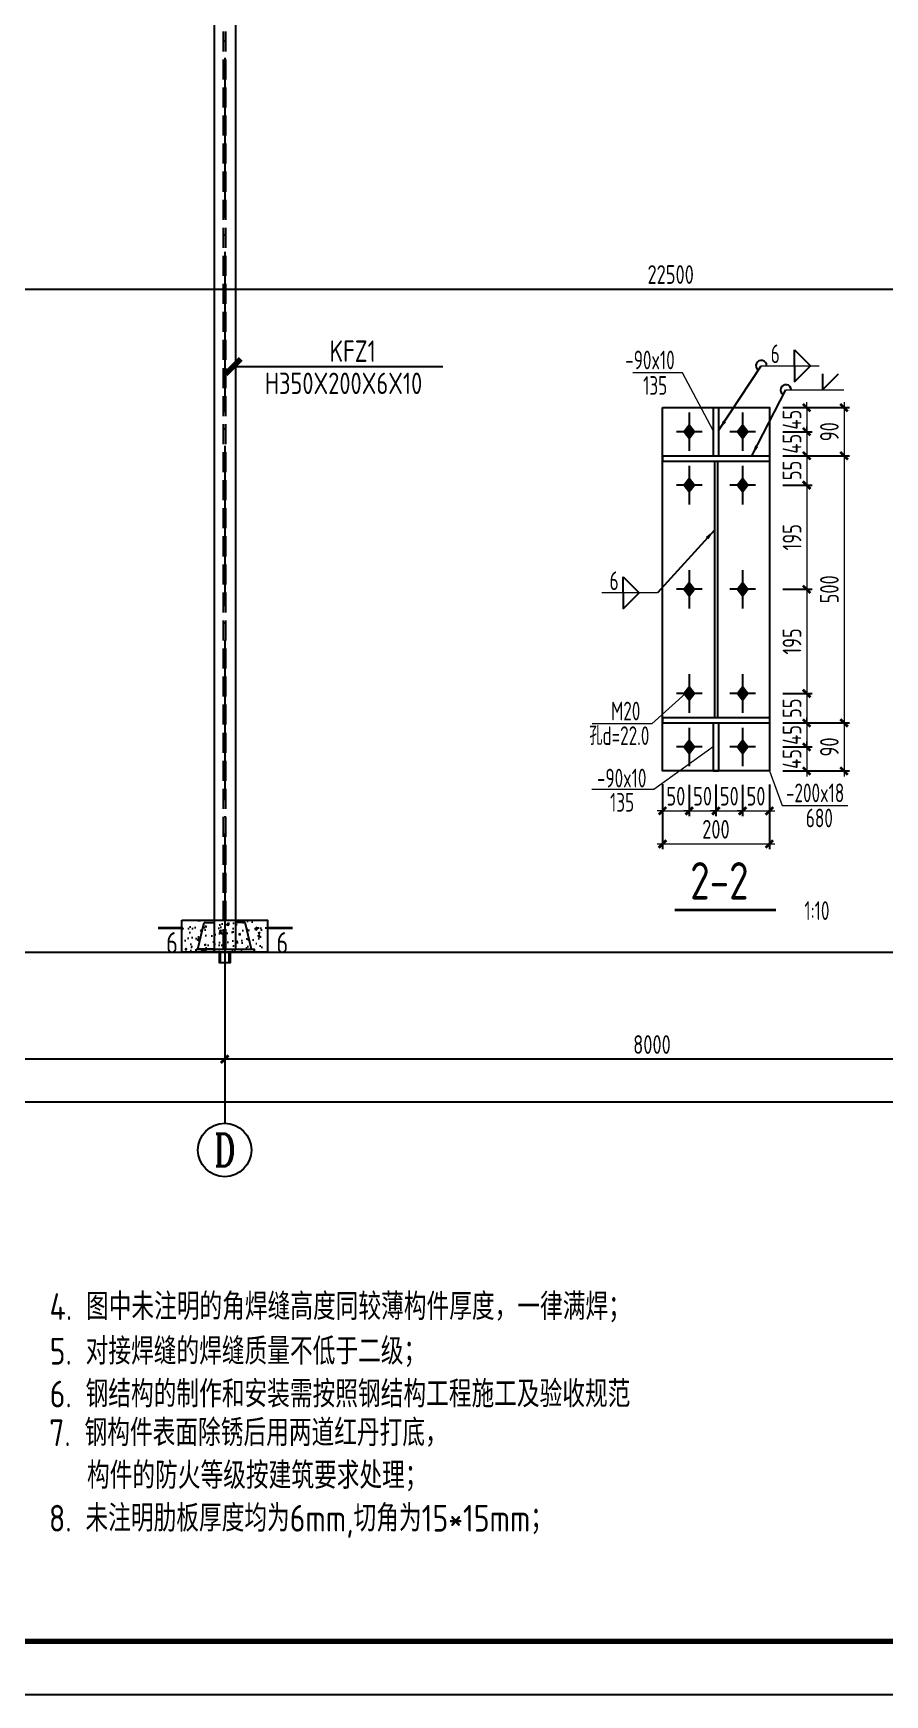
# Model space of a CAD drawing. Extents: x -2746917 to -971774, y -3334247 to -3250358.
# Drawn here: x -1194338 to -1178396, y -3316173 to -3285076 of the extents above; entities that cross this region are included whole.
import ezdxf
from ezdxf.enums import TextEntityAlignment as Align

# ---------------------------------------------------------------- set-up
doc = ezdxf.new("R2010")
doc.units = 0
doc.header["$LTSCALE"] = 1000
doc.header["$MEASUREMENT"] = 0
doc.header["$PDMODE"] = 35
doc.linetypes.add('DASH', pattern=[0.35, 0.25, -0.1])
doc.linetypes.add('DOTE', pattern=[2.42, 2, -0.2, 0.02, -0.2])
doc.layers.get('0').update_dxf_attribs({"linetype": 'CONTINUOUS'})
doc.layers.get('Defpoints').update_dxf_attribs({"linetype": 'CONTINUOUS'})
for name, color, linetype in [('10', 7, 'CONTINUOUS'), ('AXIS', 253, 'DOTE'), ('BEAM_CON', 4, 'CONTINUOUS'), ('COLU', 7, 'CONTINUOUS'), ('DIM', 3, 'CONTINUOUS'), ('HATCH', 254, 'CONTINUOUS'), ('NUM', 7, 'CONTINUOUS'), ('PUB_TITLE', 4, 'CONTINUOUS'), ('TEXT', 7, 'CONTINUOUS'), ('THIN', 7, 'CONTINUOUS'), ('WALL', 5, 'CONTINUOUS'), ('WELD', 7, 'CONTINUOUS')]:
    doc.layers.add(name, color=color, linetype=linetype)
doc.layers.add('yichutu', color=7, linetype='CONTINUOUS', true_color=0xffffff, plot=False)
doc.styles.add('SJQYTEXTSTYLE', font='GBXWXT.shx', dxfattribs={"bigfont": 'GBHZFS.shx'})
doc.styles.add('TSSD_Axis', font='Complex.shx', dxfattribs={"width": 0.7, "bigfont": 'hztxt.shx'})
doc.styles.add('TSSD_Dimension', font='tssdeng.shx', dxfattribs={"width": 0.75, "bigfont": 'Hztxt.shx'})
doc.styles.add('TSSD_Label', font='tssdeng.shx', dxfattribs={"width": 0.75, "bigfont": 'hztxt.shx'})
doc.styles.add('TSSD_Norm', font='tssdeng.shx', dxfattribs={"width": 0.75, "bigfont": 'hztxt.shx'})
doc.styles.add('TSSD_Rein', font='Tssdeng.shx', dxfattribs={"width": 0.75, "bigfont": 'hztxt.shx'})
doc.dimstyles.new('SJQY_30_100', dxfattribs={"dimtxt": 350, "dimasz": 100, "dimexe": 250, "dimexo": 250, "dimgap": 100, "dimtad": 1, "dimdec": 0, "dimlfac": 0.3, "dimzin": 0, "dimdsep": 46, "dimtxsty": 'SJQYTEXTSTYLE', "dimblk": 'ARCHTICK', "dimcen": 0, "dimclrd": 256, "dimclre": 256, "dimclrt": 256, "dimadec": 0, "dimazin": 0, "dimtfac": 1, "dimtdec": 0, "dimtix": 1, "dimtmove": 2, "dimatfit": 1, "dimldrblk": 'ARCHTICK', "dimfxl": 1, "dimtvp": 1, "dimtolj": 1, "dimtzin": 0, "dimlwd": -1, "dimlwe": -1, "dimarcsym": 0})
doc.dimstyles.new('TSSD_10_100', dxfattribs={"dimtxt": 350, "dimasz": 100, "dimexe": 100, "dimexo": 250, "dimgap": 100, "dimtad": 1, "dimdec": 0, "dimlfac": 0.1, "dimzin": 0, "dimdsep": 46, "dimtxsty": 'TSSD_Dimension', "dimblk": 'ARCHTICK', "dimcen": 0, "dimdle": 100, "dimclrt": 7, "dimadec": 0, "dimazin": 0, "dimtfac": 1, "dimtdec": 0, "dimtix": 1, "dimtmove": 2, "dimatfit": 3, "dimldrblk": 'ARCHTICK', "dimfxl": 1, "dimtolj": 1, "dimtzin": 0, "dimlwd": 5, "dimarcsym": 0})
doc.dimstyles.new('TSSD_50_100', dxfattribs={"dimtxt": 350, "dimasz": 100, "dimexe": 100, "dimexo": 250, "dimgap": 100, "dimtad": 1, "dimdec": 0, "dimlfac": 0.5, "dimzin": 0, "dimdsep": 46, "dimtxsty": 'TSSD_Dimension', "dimblk": 'ARCHTICK', "dimcen": 0, "dimdle": 100, "dimclrt": 7, "dimadec": 0, "dimazin": 0, "dimtfac": 1, "dimtdec": 0, "dimtix": 1, "dimtmove": 2, "dimatfit": 3, "dimfxl": 1, "dimtolj": 1, "dimtzin": 0, "dimarcsym": 0})
doc.dimstyles.new('TSSD_LEADER_STYLE_200.0', dxfattribs={"dimtxt": 700, "dimasz": 200, "dimexe": 200, "dimexo": 500, "dimgap": 0.09, "dimtad": 0, "dimtih": 1, "dimtoh": 1, "dimdec": 4, "dimzin": 0, "dimdsep": 46, "dimtxsty": 'Standard', "dimcen": 0.09, "dimdle": 200, "dimclrt": 7, "dimadec": 0, "dimazin": 0, "dimtfac": 1, "dimtdec": 4, "dimtofl": 0, "dimtmove": 0, "dimatfit": 3, "dimfxl": 1, "dimtolj": 1, "dimtzin": 0, "dimarcsym": 0})

# ---------------------------------------------------------------- blocks, each defined once
blk = doc.blocks.new('ts_axno')
at = {"color": 0, "linetype": 'ByBlock', "lineweight": -2}
blk.add_circle((0, 0), 0.5, dxfattribs=at)
at = {"color": 0, "linetype": 'ByBlock', "lineweight": -2, "style": 'TSSD_Axis', "width": 0.7}
blk.add_attdef('A', text='', height=0.6, dxfattribs=at).set_placement((0, 0), align=Align.MIDDLE_CENTER)
blk = doc.blocks.new('_ArchTick')
at = {"color": 0, "const_width": 0.5}
blk.add_lwpolyline([(-0.71, -0.71), (0.71, 0.71)], dxfattribs=at)
blk = doc.blocks.new('*D983')
at = {"layer": 'Defpoints', "color": 0, "ltscale": 1.5}
for p in [(-1190754, -3303040), (-1174754, -3303040), (-1190754, -3304278)]:
    blk.add_point(p, dxfattribs=at)
at = {"layer": 'DIM', "color": 0, "lineweight": -2, "ltscale": 1.5}
for p, q in [((-1190754, -3303290), (-1190754, -3304378)), ((-1174754, -3303290), (-1174754, -3304378)), ((-1174654, -3304278), (-1190854, -3304278))]:
    blk.add_line(p, q, dxfattribs=at)
at = {"layer": 'DIM', "color": 0, "lineweight": -2, "ltscale": 1.5, "xscale": 100, "yscale": 100, "zscale": 100, "rotation": 180}
blk.add_blockref('_ArchTick', (-1190754, -3304278), dxfattribs=at)
at = {"layer": 'DIM', "color": 0, "lineweight": -2, "ltscale": 1.5, "xscale": 100, "yscale": 100, "zscale": 100}
blk.add_blockref('_ArchTick', (-1174754, -3304278), dxfattribs=at)
at = {"layer": 'DIM', "color": 7, "ltscale": 1.5, "insert": (-1182754, -3304003), "char_height": 350, "attachment_point": 5, "style": 'TSSD_Dimension'}
blk.add_mtext('\\A1;8000', dxfattribs=at)
blk = doc.blocks.new('*D984')
at = {"layer": 'Defpoints', "color": 0, "ltscale": 1.5}
for p in [(-1206754, -3303040), (-1190754, -3303040), (-1206754, -3304278)]:
    blk.add_point(p, dxfattribs=at)
at = {"layer": 'DIM', "color": 0, "lineweight": -2, "ltscale": 1.5}
for p, q in [((-1206754, -3303290), (-1206754, -3304378)), ((-1190754, -3303290), (-1190754, -3304378)), ((-1190654, -3304278), (-1206854, -3304278))]:
    blk.add_line(p, q, dxfattribs=at)
at = {"layer": 'DIM', "color": 0, "lineweight": -2, "ltscale": 1.5, "xscale": 100, "yscale": 100, "zscale": 100, "rotation": 180}
blk.add_blockref('_ArchTick', (-1206754, -3304278), dxfattribs=at)
at = {"layer": 'DIM', "color": 0, "lineweight": -2, "ltscale": 1.5, "xscale": 100, "yscale": 100, "zscale": 100}
blk.add_blockref('_ArchTick', (-1190754, -3304278), dxfattribs=at)
at = {"layer": 'DIM', "color": 7, "ltscale": 1.5, "insert": (-1198754, -3304003), "char_height": 350, "attachment_point": 5, "style": 'TSSD_Dimension'}
blk.add_mtext('\\A1;8000', dxfattribs=at)
blk = doc.blocks.new('*D985')
at = {"layer": 'Defpoints', "color": 0, "ltscale": 1.5}
for p in [(-1206754, -3303040), (-1110754, -3303040), (-1110754, -3305078)]:
    blk.add_point(p, dxfattribs=at)
at = {"layer": 'DIM', "color": 0, "lineweight": -2, "ltscale": 1.5}
for p, q in [((-1206754, -3303290), (-1206754, -3305178)), ((-1110754, -3303290), (-1110754, -3305178)), ((-1206854, -3305078), (-1110654, -3305078))]:
    blk.add_line(p, q, dxfattribs=at)
at = {"layer": 'DIM', "color": 0, "lineweight": -2, "ltscale": 1.5, "xscale": 100, "yscale": 100, "zscale": 100, "rotation": 180}
blk.add_blockref('_ArchTick', (-1206754, -3305078), dxfattribs=at)
at = {"layer": 'DIM', "color": 0, "lineweight": -2, "ltscale": 1.5, "xscale": 100, "yscale": 100, "zscale": 100}
blk.add_blockref('_ArchTick', (-1110754, -3305078), dxfattribs=at)
at = {"layer": 'DIM', "color": 7, "ltscale": 1.5, "insert": (-1158754, -3304803), "char_height": 350, "attachment_point": 5, "style": 'TSSD_Dimension'}
blk.add_mtext('\\A1;48000', dxfattribs=at)
blk = doc.blocks.new('*D987')
at = {"layer": 'Defpoints', "color": 0, "ltscale": 1.5}
for p in [(-1204904, -3289093), (-1159904, -3289193), (-1159904, -3289867)]:
    blk.add_point(p, dxfattribs=at)
at = {"layer": 'DIM', "color": 0, "lineweight": -2, "ltscale": 1.5}
for p, q in [((-1204904, -3289343), (-1204904, -3289967)), ((-1159904, -3289443), (-1159904, -3289967)), ((-1205004, -3289867), (-1159804, -3289867))]:
    blk.add_line(p, q, dxfattribs=at)
at = {"layer": 'DIM', "color": 0, "lineweight": -2, "ltscale": 1.5, "xscale": 100, "yscale": 100, "zscale": 100, "rotation": 180}
blk.add_blockref('_ArchTick', (-1204904, -3289867), dxfattribs=at)
at = {"layer": 'DIM', "color": 0, "lineweight": -2, "ltscale": 1.5, "xscale": 100, "yscale": 100, "zscale": 100}
blk.add_blockref('_ArchTick', (-1159904, -3289867), dxfattribs=at)
at = {"layer": 'DIM', "color": 7, "ltscale": 1.5, "insert": (-1182404, -3289592), "char_height": 350, "attachment_point": 5, "style": 'TSSD_Dimension'}
blk.add_mtext('\\A1;22500', dxfattribs=at)
blk = doc.blocks.new('A$C5C7C78FF')
at = {"layer": '10', "color": 0}
blk.add_solid([(27, -141, -192), (-73, -11, -192), (127, -11, -192), (27, 119, -192)], dxfattribs=at)
at = {"layer": 'AXIS', "color": 0, "linetype": 'ByBlock'}
for p, q in [((27, -311, -192), (27, 289, -192)), ((227, -11, -192), (-173, -11, -192))]:
    blk.add_line(p, q, dxfattribs=at)
blk = doc.blocks.new('*D943')
at = {"layer": 'Defpoints', "color": 0}
for p in [(-1180557, -3292084), (-1180557, -3292534), (-1179858, -3292534)]:
    blk.add_point(p, dxfattribs=at)
at = {"layer": 'DIM', "color": 0, "lineweight": -2}
for p, q in [((-1180307, -3292084), (-1179758, -3292084)), ((-1180307, -3292534), (-1179758, -3292534))]:
    blk.add_line(p, q, dxfattribs=at)
at = {"layer": 'DIM', "color": 0, "lineweight": 5}
for p, q in [((-1179858, -3292084), (-1179858, -3291984)), ((-1179858, -3292084), (-1179858, -3292534)), ((-1179858, -3292534), (-1179858, -3292634))]:
    blk.add_line(p, q, dxfattribs=at)
at = {"layer": 'DIM', "color": 0, "lineweight": 5, "xscale": 100, "yscale": 100, "zscale": 100}
for p, rotation in [((-1179858, -3292084), 270), ((-1179858, -3292534), 90)]:
    blk.add_blockref('_ArchTick', p, dxfattribs=dict(at, rotation=rotation))
at = {"layer": 'DIM', "color": 7, "insert": (-1180133, -3292309), "char_height": 350, "attachment_point": 5, "rotation": 90, "style": 'TSSD_Dimension'}
blk.add_mtext('\\A1;45', dxfattribs=at)
blk = doc.blocks.new('*D944')
at = {"layer": 'Defpoints', "color": 0}
for p in [(-1180557, -3292534), (-1180557, -3292984), (-1179858, -3292984)]:
    blk.add_point(p, dxfattribs=at)
at = {"layer": 'DIM', "color": 0, "lineweight": -2}
for p, q in [((-1180307, -3292534), (-1179758, -3292534)), ((-1180307, -3292984), (-1179758, -3292984))]:
    blk.add_line(p, q, dxfattribs=at)
at = {"layer": 'DIM', "color": 0, "lineweight": 5}
for p, q in [((-1179858, -3292534), (-1179858, -3292434)), ((-1179858, -3292534), (-1179858, -3292984)), ((-1179858, -3292984), (-1179858, -3293084))]:
    blk.add_line(p, q, dxfattribs=at)
at = {"layer": 'DIM', "color": 0, "lineweight": 5, "xscale": 100, "yscale": 100, "zscale": 100}
for p, rotation in [((-1179858, -3292534), 270), ((-1179858, -3292984), 90)]:
    blk.add_blockref('_ArchTick', p, dxfattribs=dict(at, rotation=rotation))
at = {"layer": 'DIM', "color": 7, "insert": (-1180133, -3292759), "char_height": 350, "attachment_point": 5, "rotation": 90, "style": 'TSSD_Dimension'}
blk.add_mtext('\\A1;45', dxfattribs=at)
blk = doc.blocks.new('*D945')
at = {"layer": 'Defpoints', "color": 0}
for p in [(-1180557, -3292984), (-1180557, -3293534), (-1179858, -3293534)]:
    blk.add_point(p, dxfattribs=at)
at = {"layer": 'DIM', "color": 0, "lineweight": -2}
for p, q in [((-1180307, -3292984), (-1179758, -3292984)), ((-1180307, -3293534), (-1179758, -3293534))]:
    blk.add_line(p, q, dxfattribs=at)
at = {"layer": 'DIM', "color": 0, "lineweight": 5}
blk.add_line((-1179858, -3292884), (-1179858, -3293634), dxfattribs=at)
at = {"layer": 'DIM', "color": 0, "lineweight": 5, "xscale": 100, "yscale": 100, "zscale": 100}
for p, rotation in [((-1179858, -3292984), 90), ((-1179858, -3293534), 270)]:
    blk.add_blockref('_ArchTick', p, dxfattribs=dict(at, rotation=rotation))
at = {"layer": 'DIM', "color": 7, "insert": (-1180133, -3293259), "char_height": 350, "attachment_point": 5, "rotation": 90, "style": 'TSSD_Dimension'}
blk.add_mtext('\\A1;55', dxfattribs=at)
blk = doc.blocks.new('*D946')
at = {"layer": 'Defpoints', "color": 0}
for p in [(-1180557, -3297434), (-1180557, -3297984), (-1179858, -3297984)]:
    blk.add_point(p, dxfattribs=at)
at = {"layer": 'DIM', "color": 0, "lineweight": -2}
for p, q in [((-1180307, -3297434), (-1179758, -3297434)), ((-1180307, -3297984), (-1179758, -3297984))]:
    blk.add_line(p, q, dxfattribs=at)
at = {"layer": 'DIM', "color": 0, "lineweight": 5}
blk.add_line((-1179858, -3297334), (-1179858, -3298084), dxfattribs=at)
at = {"layer": 'DIM', "color": 0, "lineweight": 5, "xscale": 100, "yscale": 100, "zscale": 100}
for p, rotation in [((-1179858, -3297434), 90), ((-1179858, -3297984), 270)]:
    blk.add_blockref('_ArchTick', p, dxfattribs=dict(at, rotation=rotation))
at = {"layer": 'DIM', "color": 7, "insert": (-1180133, -3297709), "char_height": 350, "attachment_point": 5, "rotation": 90, "style": 'TSSD_Dimension'}
blk.add_mtext('\\A1;55', dxfattribs=at)
blk = doc.blocks.new('*D947')
at = {"layer": 'Defpoints', "color": 0}
for p in [(-1180557, -3297984), (-1180557, -3298434), (-1179858, -3298434)]:
    blk.add_point(p, dxfattribs=at)
at = {"layer": 'DIM', "color": 0, "lineweight": -2}
for p, q in [((-1180307, -3297984), (-1179758, -3297984)), ((-1180307, -3298434), (-1179758, -3298434))]:
    blk.add_line(p, q, dxfattribs=at)
at = {"layer": 'DIM', "color": 0, "lineweight": 5}
for p, q in [((-1179858, -3297984), (-1179858, -3297884)), ((-1179858, -3297984), (-1179858, -3298434)), ((-1179858, -3298434), (-1179858, -3298534))]:
    blk.add_line(p, q, dxfattribs=at)
at = {"layer": 'DIM', "color": 0, "lineweight": 5, "xscale": 100, "yscale": 100, "zscale": 100}
for p, rotation in [((-1179858, -3297984), 270), ((-1179858, -3298434), 90)]:
    blk.add_blockref('_ArchTick', p, dxfattribs=dict(at, rotation=rotation))
at = {"layer": 'DIM', "color": 7, "insert": (-1180133, -3298209), "char_height": 350, "attachment_point": 5, "rotation": 90, "style": 'TSSD_Dimension'}
blk.add_mtext('\\A1;45', dxfattribs=at)
blk = doc.blocks.new('*D948')
at = {"layer": 'Defpoints', "color": 0}
for p in [(-1180557, -3298434), (-1180557, -3298884), (-1179858, -3298884)]:
    blk.add_point(p, dxfattribs=at)
at = {"layer": 'DIM', "color": 0, "lineweight": -2}
for p, q in [((-1180307, -3298434), (-1179758, -3298434)), ((-1180307, -3298884), (-1179758, -3298884))]:
    blk.add_line(p, q, dxfattribs=at)
at = {"layer": 'DIM', "color": 0, "lineweight": 5}
for p, q in [((-1179858, -3298434), (-1179858, -3298334)), ((-1179858, -3298434), (-1179858, -3298884)), ((-1179858, -3298884), (-1179858, -3298984))]:
    blk.add_line(p, q, dxfattribs=at)
at = {"layer": 'DIM', "color": 0, "lineweight": 5, "xscale": 100, "yscale": 100, "zscale": 100}
for p, rotation in [((-1179858, -3298434), 270), ((-1179858, -3298884), 90)]:
    blk.add_blockref('_ArchTick', p, dxfattribs=dict(at, rotation=rotation))
at = {"layer": 'DIM', "color": 7, "insert": (-1180133, -3298659), "char_height": 350, "attachment_point": 5, "rotation": 90, "style": 'TSSD_Dimension'}
blk.add_mtext('\\A1;45', dxfattribs=at)
blk = doc.blocks.new('*D949')
at = {"layer": 'Defpoints', "color": 0}
for p in [(-1182557, -3298882), (-1182057, -3298894), (-1182057, -3299631)]:
    blk.add_point(p, dxfattribs=at)
at = {"layer": 'DIM', "color": 0, "lineweight": -2}
for p, q in [((-1182557, -3299132), (-1182557, -3299731)), ((-1182057, -3299144), (-1182057, -3299731))]:
    blk.add_line(p, q, dxfattribs=at)
at = {"layer": 'DIM', "color": 0, "lineweight": 5}
for p, q in [((-1182557, -3299631), (-1182657, -3299631)), ((-1182557, -3299631), (-1182057, -3299631)), ((-1182057, -3299631), (-1181957, -3299631))]:
    blk.add_line(p, q, dxfattribs=at)
at = {"layer": 'DIM', "color": 0, "lineweight": 5, "xscale": 100, "yscale": 100, "zscale": 100}
blk.add_blockref('_ArchTick', (-1182557, -3299631), dxfattribs=at)
at = {"layer": 'DIM', "color": 0, "lineweight": 5, "xscale": 100, "yscale": 100, "zscale": 100, "rotation": 180}
blk.add_blockref('_ArchTick', (-1182057, -3299631), dxfattribs=at)
at = {"layer": 'DIM', "color": 7, "insert": (-1182307, -3299356), "char_height": 350, "attachment_point": 5, "style": 'TSSD_Dimension'}
blk.add_mtext('\\A1;50', dxfattribs=at)
blk = doc.blocks.new('*D950')
at = {"layer": 'Defpoints', "color": 0}
for p in [(-1182057, -3298894), (-1181557, -3298884), (-1181557, -3299631)]:
    blk.add_point(p, dxfattribs=at)
at = {"layer": 'DIM', "color": 0, "lineweight": -2}
for p, q in [((-1182057, -3299144), (-1182057, -3299731)), ((-1181557, -3299134), (-1181557, -3299731))]:
    blk.add_line(p, q, dxfattribs=at)
at = {"layer": 'DIM', "color": 0, "lineweight": 5}
for p, q in [((-1182057, -3299631), (-1182157, -3299631)), ((-1182057, -3299631), (-1181557, -3299631)), ((-1181557, -3299631), (-1181457, -3299631))]:
    blk.add_line(p, q, dxfattribs=at)
at = {"layer": 'DIM', "color": 0, "lineweight": 5, "xscale": 100, "yscale": 100, "zscale": 100}
blk.add_blockref('_ArchTick', (-1182057, -3299631), dxfattribs=at)
at = {"layer": 'DIM', "color": 0, "lineweight": 5, "xscale": 100, "yscale": 100, "zscale": 100, "rotation": 180}
blk.add_blockref('_ArchTick', (-1181557, -3299631), dxfattribs=at)
at = {"layer": 'DIM', "color": 7, "insert": (-1181807, -3299356), "char_height": 350, "attachment_point": 5, "style": 'TSSD_Dimension'}
blk.add_mtext('\\A1;50', dxfattribs=at)
blk = doc.blocks.new('*D951')
at = {"layer": 'Defpoints', "color": 0}
for p in [(-1181557, -3298884), (-1181057, -3298894), (-1181057, -3299631)]:
    blk.add_point(p, dxfattribs=at)
at = {"layer": 'DIM', "color": 0, "lineweight": -2}
for p, q in [((-1181557, -3299134), (-1181557, -3299731)), ((-1181057, -3299144), (-1181057, -3299731))]:
    blk.add_line(p, q, dxfattribs=at)
at = {"layer": 'DIM', "color": 0, "lineweight": 5}
for p, q in [((-1181557, -3299631), (-1181657, -3299631)), ((-1181557, -3299631), (-1181057, -3299631)), ((-1181057, -3299631), (-1180957, -3299631))]:
    blk.add_line(p, q, dxfattribs=at)
at = {"layer": 'DIM', "color": 0, "lineweight": 5, "xscale": 100, "yscale": 100, "zscale": 100}
blk.add_blockref('_ArchTick', (-1181557, -3299631), dxfattribs=at)
at = {"layer": 'DIM', "color": 0, "lineweight": 5, "xscale": 100, "yscale": 100, "zscale": 100, "rotation": 180}
blk.add_blockref('_ArchTick', (-1181057, -3299631), dxfattribs=at)
at = {"layer": 'DIM', "color": 7, "insert": (-1181307, -3299356), "char_height": 350, "attachment_point": 5, "style": 'TSSD_Dimension'}
blk.add_mtext('\\A1;50', dxfattribs=at)
blk = doc.blocks.new('*D952')
at = {"layer": 'Defpoints', "color": 0}
for p in [(-1181057, -3298894), (-1180557, -3298884), (-1180557, -3299631)]:
    blk.add_point(p, dxfattribs=at)
at = {"layer": 'DIM', "color": 0, "lineweight": -2}
for p, q in [((-1181057, -3299144), (-1181057, -3299731)), ((-1180557, -3299134), (-1180557, -3299731))]:
    blk.add_line(p, q, dxfattribs=at)
at = {"layer": 'DIM', "color": 0, "lineweight": 5}
for p, q in [((-1181057, -3299631), (-1181157, -3299631)), ((-1181057, -3299631), (-1180557, -3299631)), ((-1180557, -3299631), (-1180457, -3299631))]:
    blk.add_line(p, q, dxfattribs=at)
at = {"layer": 'DIM', "color": 0, "lineweight": 5, "xscale": 100, "yscale": 100, "zscale": 100}
blk.add_blockref('_ArchTick', (-1181057, -3299631), dxfattribs=at)
at = {"layer": 'DIM', "color": 0, "lineweight": 5, "xscale": 100, "yscale": 100, "zscale": 100, "rotation": 180}
blk.add_blockref('_ArchTick', (-1180557, -3299631), dxfattribs=at)
at = {"layer": 'DIM', "color": 7, "insert": (-1180807, -3299356), "char_height": 350, "attachment_point": 5, "style": 'TSSD_Dimension'}
blk.add_mtext('\\A1;50', dxfattribs=at)
blk = doc.blocks.new('*D953')
at = {"layer": 'Defpoints', "color": 0}
for p in [(-1182557, -3298882), (-1180557, -3298884), (-1180557, -3300250)]:
    blk.add_point(p, dxfattribs=at)
at = {"layer": 'DIM', "color": 0, "lineweight": -2}
for p, q in [((-1182557, -3299132), (-1182557, -3300350)), ((-1180557, -3299134), (-1180557, -3300350))]:
    blk.add_line(p, q, dxfattribs=at)
at = {"layer": 'DIM', "color": 0, "lineweight": 5}
blk.add_line((-1182657, -3300250), (-1180457, -3300250), dxfattribs=at)
at = {"layer": 'DIM', "color": 0, "lineweight": 5, "xscale": 100, "yscale": 100, "zscale": 100, "rotation": 180}
blk.add_blockref('_ArchTick', (-1182557, -3300250), dxfattribs=at)
at = {"layer": 'DIM', "color": 0, "lineweight": 5, "xscale": 100, "yscale": 100, "zscale": 100}
blk.add_blockref('_ArchTick', (-1180557, -3300250), dxfattribs=at)
at = {"layer": 'DIM', "color": 7, "insert": (-1181557, -3299975), "char_height": 350, "attachment_point": 5, "style": 'TSSD_Dimension'}
blk.add_mtext('\\A1;200', dxfattribs=at)
blk = doc.blocks.new('_WELD004')
at = {"color": 0, "linetype": 'ByBlock'}
for p, q in [((0, 1), (1, 0)), ((0, 0), (0, 1))]:
    blk.add_line(p, q, dxfattribs=at)
blk = doc.blocks.new('*D954')
at = {"layer": 'Defpoints', "color": 0}
for p in [(-1180557, -3292084), (-1180557, -3292984), (-1179158, -3292984)]:
    blk.add_point(p, dxfattribs=at)
at = {"layer": 'DIM', "color": 0, "lineweight": -2}
for p, q in [((-1180307, -3292084), (-1179058, -3292084)), ((-1180307, -3292984), (-1179058, -3292984))]:
    blk.add_line(p, q, dxfattribs=at)
at = {"layer": 'DIM', "color": 0, "lineweight": 5}
blk.add_line((-1179158, -3291984), (-1179158, -3293084), dxfattribs=at)
at = {"layer": 'DIM', "color": 0, "lineweight": 5, "xscale": 100, "yscale": 100, "zscale": 100}
for p, rotation in [((-1179158, -3292084), 90), ((-1179158, -3292984), 270)]:
    blk.add_blockref('_ArchTick', p, dxfattribs=dict(at, rotation=rotation))
at = {"layer": 'DIM', "color": 7, "insert": (-1179433, -3292534), "char_height": 350, "attachment_point": 5, "rotation": 90, "style": 'TSSD_Dimension'}
blk.add_mtext('\\A1;90', dxfattribs=at)
blk = doc.blocks.new('*D955')
at = {"layer": 'Defpoints', "color": 0}
for p in [(-1180557, -3297984), (-1180557, -3298884), (-1179158, -3298884)]:
    blk.add_point(p, dxfattribs=at)
at = {"layer": 'DIM', "color": 0, "lineweight": -2}
for p, q in [((-1180307, -3297984), (-1179058, -3297984)), ((-1180307, -3298884), (-1179058, -3298884))]:
    blk.add_line(p, q, dxfattribs=at)
at = {"layer": 'DIM', "color": 0, "lineweight": 5}
blk.add_line((-1179158, -3297884), (-1179158, -3298984), dxfattribs=at)
at = {"layer": 'DIM', "color": 0, "lineweight": 5, "xscale": 100, "yscale": 100, "zscale": 100}
for p, rotation in [((-1179158, -3297984), 90), ((-1179158, -3298884), 270)]:
    blk.add_blockref('_ArchTick', p, dxfattribs=dict(at, rotation=rotation))
at = {"layer": 'DIM', "color": 7, "insert": (-1179433, -3298434), "char_height": 350, "attachment_point": 5, "rotation": 90, "style": 'TSSD_Dimension'}
blk.add_mtext('\\A1;90', dxfattribs=at)
blk = doc.blocks.new('*D956')
at = {"layer": 'Defpoints', "color": 0}
for p in [(-1180557, -3292984), (-1180557, -3297984), (-1179158, -3297984)]:
    blk.add_point(p, dxfattribs=at)
at = {"layer": 'DIM', "color": 0, "lineweight": -2}
for p, q in [((-1180307, -3292984), (-1179058, -3292984)), ((-1180307, -3297984), (-1179058, -3297984))]:
    blk.add_line(p, q, dxfattribs=at)
at = {"layer": 'DIM', "color": 0, "lineweight": 5}
blk.add_line((-1179158, -3292884), (-1179158, -3298084), dxfattribs=at)
at = {"layer": 'DIM', "color": 0, "lineweight": 5, "xscale": 100, "yscale": 100, "zscale": 100}
for p, rotation in [((-1179158, -3292984), 90), ((-1179158, -3297984), 270)]:
    blk.add_blockref('_ArchTick', p, dxfattribs=dict(at, rotation=rotation))
at = {"layer": 'DIM', "color": 7, "insert": (-1179433, -3295484), "char_height": 350, "attachment_point": 5, "rotation": 90, "style": 'TSSD_Dimension'}
blk.add_mtext('\\A1;500', dxfattribs=at)
blk = doc.blocks.new('*D957')
at = {"layer": 'Defpoints', "color": 0, "ltscale": 1.5}
for p in [(-1180556, -3293534), (-1180557, -3295484, -288), (-1179858, -3295484)]:
    blk.add_point(p, dxfattribs=at)
at = {"layer": 'DIM', "color": 0, "lineweight": 5, "ltscale": 1.5}
blk.add_line((-1179858, -3293434), (-1179858, -3295584), dxfattribs=at)
at = {"layer": 'DIM', "color": 0, "lineweight": -2, "ltscale": 1.5}
for p, q in [((-1180306, -3293534), (-1179758, -3293534)), ((-1180307, -3295484), (-1179758, -3295484))]:
    blk.add_line(p, q, dxfattribs=at)
at = {"layer": 'DIM', "color": 0, "lineweight": 5, "ltscale": 1.5, "xscale": 100, "yscale": 100, "zscale": 100}
for p, rotation in [((-1179858, -3293534), 90), ((-1179858, -3295484), 270)]:
    blk.add_blockref('_ArchTick', p, dxfattribs=dict(at, rotation=rotation))
at = {"layer": 'DIM', "color": 7, "lineweight": 5, "ltscale": 1.5, "insert": (-1180133, -3294509), "char_height": 350, "attachment_point": 5, "rotation": 90, "style": 'TSSD_Dimension'}
blk.add_mtext('\\A1;195', dxfattribs=at)
blk = doc.blocks.new('*D958')
at = {"layer": 'Defpoints', "color": 0, "ltscale": 1.5}
for p in [(-1180557, -3295484, -288), (-1180557, -3297434, -288), (-1179858, -3297434)]:
    blk.add_point(p, dxfattribs=at)
at = {"layer": 'DIM', "color": 0, "lineweight": -2, "ltscale": 1.5}
for p, q in [((-1180307, -3295484), (-1179758, -3295484)), ((-1180307, -3297434), (-1179758, -3297434))]:
    blk.add_line(p, q, dxfattribs=at)
at = {"layer": 'DIM', "color": 0, "lineweight": 5, "ltscale": 1.5}
blk.add_line((-1179858, -3295384), (-1179858, -3297534), dxfattribs=at)
at = {"layer": 'DIM', "color": 0, "lineweight": 5, "ltscale": 1.5, "xscale": 100, "yscale": 100, "zscale": 100}
for p, rotation in [((-1179858, -3295484), 90), ((-1179858, -3297434), 270)]:
    blk.add_blockref('_ArchTick', p, dxfattribs=dict(at, rotation=rotation))
at = {"layer": 'DIM', "color": 7, "lineweight": 5, "ltscale": 1.5, "insert": (-1180133, -3296459), "char_height": 350, "attachment_point": 5, "rotation": 90, "style": 'TSSD_Dimension'}
blk.add_mtext('\\A1;195', dxfattribs=at)
blk = doc.blocks.new('yct-1189-420-118900-42000-100-2008.0')
at = {"layer": 'yichutu', "color": 7, "true_color": 0xffffff}
blk.add_lwpolyline([(0, 0), (0, 42000), (118900, 42000), (118900, 0)], close=True, dxfattribs=at)
blk = doc.blocks.new('A$C3E121A49')
at = {"layer": 'PUB_TITLE'}
blk.add_lwpolyline([(-114817, -12301), (-114817, 29699), (4083, 29699), (4083, -12301)], close=True, dxfattribs=at)
at = {"layer": 'PUB_TITLE', "const_width": 100}
blk.add_lwpolyline([(3083, -11301), (3083, 28699), (-114103, 28699), (-114103, -11301), (3083, -11301)], dxfattribs=at)

msp = doc.modelspace()

# ---------------------------------------------------------------- hatches: boundary and pattern name
at = {"layer": 'HATCH', "ltscale": 1.5}
h = msp.add_hatch(dxfattribs=at)
h.set_pattern_fill('CONCRETE', color=251, scale=50, style=0)
h.set_pattern_definition([(50, (-225836.82, -155271), (358.63009, -31.376067), [37.5, -412.5]), (355, (-225836.8, -155271), (-69.375667, 376.096067), [30, -330]), (100.4514, (-225806.93, -155273.63), (289.25469, 344.71977), [31.870095, -350.571056]), (46.1842, (-225836.8, -155171), (533.620524, -82.75951), [56.25, -618.75]), (96.6356, (-225792.35, -155177.9), (467.33135, 487.058935), [47.80514, -525.8565]), (351.1842, (-225836.8, -155171), (467.33097, 487.0593), [45, -495]), (21, (-225786.82, -155196), (298.453526, -201.309445), [37.5, -412.5]), (326, (-225786.8, -155196), (121.657666, 362.575023), [30, -330]), (71.4514, (-225761.94, -155212.8), (420.111314, 161.26525), [31.870095, -350.571056]), (37.5, (-225836.82, -155271.01), (6.0799277, 166.446927), [0, -326, 0, -335, 0, -331.25]), (7.5, (-225836.82, -155271.01), (131.534769, 197.205856), [0, -191, 0, -318.5, 0, -126.25]), (327.5, (-225948.32, -155271.01), (266.911218, -11.277436), [0, -125, 0, -390, 0, -517.5]), (317.5, (-225998.32, -155271.01), (291.593085, 50.052491), [0, -162.5, 0, -259, 0, -367.5])])
h.paths.add_polyline_path([(-1189953.6, -3301676.82), (-1191553.6, -3301676.82), (-1191553.6, -3302276.82), (-1189953.6, -3302276.82)])

# ---------------------------------------------------------------- linework, layer by layer
at = {"layer": '10', "color": 6, "const_width": 51.43}
for points in [[(-1191545.13, -3301824.56), (-1192002.27, -3301824.56)], [(-1189479.5, -3301824.56), (-1189936.64, -3301824.56)]]:
    msp.add_lwpolyline(points, dxfattribs=at)
at = {"layer": 'AXIS', "ltscale": 1.5}
msp.add_line((-1190753.6, -3278276.82), (-1190753.6, -3303039.78), dxfattribs=at)
at = {"layer": 'BEAM_CON', "linetype": 'DASH', "ltscale": 1.5}
for p, q in [((-1190773.6, -3302216.82), (-1190773.6, -3282147.41)), ((-1190733.6, -3302216.82), (-1190733.6, -3282144.57))]:
    msp.add_line(p, q, dxfattribs=at)
at = {"layer": 'BEAM_CON', "ltscale": 1.5}
for points in [[(-1191138.48, -3301716.82), (-1190953.6, -3301716.82), (-1190953.6, -3302216.82), (-1191253.6, -3302216.82)], [(-1190368.73, -3301716.82), (-1190553.6, -3301716.82), (-1190553.6, -3302216.82), (-1190253.6, -3302216.82)], [(-1191286.07, -3302216.82), (-1190203.6, -3302216.82), (-1190203.6, -3302276.82), (-1191286.07, -3302276.82)], [(-1190853.6, -3302276.82), (-1190653.6, -3302276.82), (-1190653.6, -3302476.82), (-1190853.6, -3302476.82)], [(-1190833.6, -3302276.82), (-1190673.6, -3302276.82), (-1190673.6, -3302476.82), (-1190833.6, -3302476.82)]]:
    msp.add_lwpolyline(points, close=True, dxfattribs=at)
at = {"layer": 'COLU', "linetype": 'ByBlock', "lineweight": 9}
for p, q in [((-1182184.93, -3291430.25, 192), (-1183110.98, -3291430.25, 192)), ((-1181606.73, -3292508.52), (-1182184.93, -3291430.25, 192)), ((-1182056.73, -3297370.29), (-1182757.81, -3297999.89, 192)), ((-1181606.73, -3298433.52), (-1182717.02, -3299232.63)), ((-1180556.73, -3298883.52), (-1180315.75, -3299532.03, 192)), ((-1182717.02, -3299232.63), (-1183878.01, -3299232.63)), ((-1180315.75, -3299532.03, 192), (-1179089.69, -3299532.03, 192))]:
    msp.add_line(p, q, dxfattribs=at)
at = {"layer": 'COLU', "linetype": 'ByBlock'}
for p, q in [((-1181606.73, -3292083.52), (-1181606.73, -3292983.52)), ((-1181506.73, -3292083.52), (-1181506.73, -3292983.52)), ((-1182556.73, -3292983.52), (-1180556.73, -3292983.52)), ((-1182556.73, -3292983.52), (-1182556.73, -3293083.52)), ((-1182556.73, -3292983.52), (-1182556.73, -3293083.52)), ((-1182556.73, -3293083.52), (-1180556.73, -3293083.52)), ((-1181606.73, -3292983.52), (-1181506.73, -3292983.52)), ((-1181586.73, -3293083.52), (-1181586.73, -3297883.52)), ((-1181526.73, -3293083.52), (-1181526.73, -3297883.52)), ((-1180556.73, -3292983.52), (-1180556.73, -3293083.52)), ((-1180556.73, -3292983.52), (-1180556.73, -3293083.52)), ((-1182556.73, -3297883.52), (-1180556.73, -3297883.52)), ((-1182556.73, -3297883.52), (-1182556.73, -3297983.52)), ((-1182556.73, -3297983.52), (-1180556.73, -3297983.52)), ((-1181606.73, -3297983.52), (-1181606.73, -3298883.52)), ((-1181506.73, -3297983.52), (-1181506.73, -3298883.52)), ((-1180556.73, -3297883.52), (-1180556.73, -3297983.52)), ((-1181606.73, -3298883.52), (-1181506.73, -3298883.52))]:
    msp.add_line(p, q, dxfattribs=at)
at = {"layer": 'COLU'}
msp.add_lwpolyline([(-1182556.73, -3292083.52), (-1180556.73, -3292083.52), (-1180556.73, -3298883.52), (-1182556.73, -3298883.52)], close=True, dxfattribs=at)
at = {"layer": 'COLU', "color": 251}
msp.add_lwpolyline([(-1191553.6, -3301676.82), (-1189953.6, -3301676.82), (-1189953.6, -3302276.82), (-1191553.6, -3302276.82)], close=True, dxfattribs=at)
at = {"layer": 'NUM', "ltscale": 1.5}
msp.add_line((-1190753.6, -3303039.78), (-1190753.6, -3305477.52), dxfattribs=at)
at = {"layer": 'NUM', "const_width": 50, "elevation": 288}
msp.add_lwpolyline([(-1182329.17, -3301484.87), (-1180434.99, -3301484.87)], dxfattribs=at)
at = {"layer": 'TEXT', "lineweight": 9}
msp.add_line((-1182757.81, -3297999.89, 192), (-1183874.6, -3297999.89, 192), dxfattribs=at)
at = {"layer": 'WALL', "color": 4}
for p, q in [((-1190953.6, -3282160.16), (-1190953.6, -3302216.82)), ((-1190553.6, -3282131.82), (-1190553.6, -3302216.82)), ((-1209202.04, -3302276.82), (-1145424.65, -3302276.82))]:
    msp.add_line(p, q, dxfattribs=at)
at = {"layer": 'WELD', "lineweight": 9}
for p, q in [((-1180707.42, -3291300.25), (-1179623.46, -3291300.25)), ((-1180246.77, -3291752.47), (-1179162.8, -3291752.47)), ((-1182651.08, -3295548.66, -288), (-1183692.18, -3295548.66, -288))]:
    msp.add_line(p, q, dxfattribs=at)
at = {"layer": 'WELD'}
for centre, end in [((-1180707.42, -3291300.25), 232.532418), ((-1180246.77, -3291752.47), 242.549377)]:
    msp.add_arc(centre, 100, 0, end, dxfattribs=at)

# ---------------------------------------------------------------- block references
at = {"ltscale": 1.5}
msp.add_blockref('A$C3E121A49', (-1100160.58, -3303872.21), dxfattribs=at)
at = {"layer": 'COLU', "linetype": 'ByBlock', "xscale": -1.199999999953434, "yscale": 1.199999999720603, "zscale": 1.200000000000045, "rotation": 180}
for p in [(-1182089.4, -3292546.95, 230.4), (-1181089.4, -3292546.95, 230.4), (-1182089.4, -3293546.95, 230.4), (-1181089.4, -3293546.95, 230.4), (-1182089.4, -3295496.95, 230.4), (-1181089.4, -3295496.95, 230.4), (-1182089.4, -3297446.95, 230.4), (-1181089.4, -3297446.95, 230.4), (-1182089.4, -3298446.95, 230.4), (-1181089.4, -3298446.95, 230.4)]:
    msp.add_blockref('A$C5C7C78FF', p, dxfattribs=at)
at = {"layer": 'NUM'}
ref = msp.add_blockref('ts_axno', (-1190753.6, -3305977.52), dxfattribs=dict(at, xscale=1000, yscale=1000, zscale=1000))
ref.add_attrib('B', 'D', dxfattribs={"height": 600, "style": 'TSSD_Axis', "width": 0.7}).set_placement((-1190753.6, -3305977.52), align=Align.MIDDLE_CENTER)
at = {"layer": 'WELD', "yscale": 300, "zscale": 300}
for p, xscale, rotation in [((-1180087.71, -3291300.25), 300, 359.999999999911), ((-1180087.71, -3291300.25), -300, 180), ((-1179562.8, -3291452.47), -300, 180), ((-1183292.18, -3295548.66, -288), -300, 180)]:
    msp.add_blockref('_WELD004', p, dxfattribs=dict(at, xscale=xscale, rotation=rotation))
at = {"layer": 'WELD', "xscale": 300, "yscale": 300, "zscale": 300}
msp.add_blockref('_WELD004', (-1183292.18, -3295548.66, -288), dxfattribs=at)
at = {"layer": 'yichutu'}
msp.add_blockref('yct-1189-420-118900-42000-100-2008.0', (-1214977.31, -3316173.05), dxfattribs=at)

# ---------------------------------------------------------------- texts
at = {"layer": '10', "color": 6, "style": 'TSSD_Rein', "width": 0.8}
for p in [(-1191850.32, -3302298.96), (-1189784.69, -3302298.96)]:
    msp.add_text('6', height=400, dxfattribs=at).set_placement(p)
at = {"layer": 'TEXT', "color": 6, "style": 'TSSD_Norm', "width": 0.8}
msp.add_text('KFZ1', height=400, dxfattribs=at).set_placement((-1188789.62, -3291226.32))
at = {"layer": 'TEXT', "lineweight": 9}
for s, height, style, width, p in [('6', 350, 'TSSD_Rein', 0.7, (-1180531.15, -3291250.25)), ('-90x10', 350, 'TSSD_Rein', 0.7, (-1183255.68, -3291366.39, 192)), ('135', 350, 'TSSD_Rein', 0.7, (-1182919.77, -3291843.57, 192)), ('6', 350, 'TSSD_Rein', 0.7, (-1183547.29, -3295498.66, -288)), ('M20', 350, 'TSSD_Rein', 0.7, (-1183519.64, -3297936.44, 192)), ('孔d=22.0', 350, 'TSSD_Rein', 0.7, (-1183926.81, -3298398.03, 192)), ('-90x10', 350, 'TSSD_Rein', 0.7, (-1183785.1, -3299191.02)), ('135', 350, 'TSSD_Rein', 0.7, (-1183539.79, -3299645.94)), ('-200x18', 350, 'TSSD_Rein', 0.7, (-1180246.13, -3299468.17, 192)), ('680', 350, 'TSSD_Rein', 0.7, (-1179873.61, -3299938.64, 192)), ('2-2', 700, 'TSSD_Label', 0.8, (-1182039.11, -3301289.14, 288)), ('1:10', 350, 'TSSD_Rein', 0.7, (-1179901.48, -3301672.04, 288))]:
    msp.add_text(s, height=height, dxfattribs=dict(at, style=style, width=width)).set_placement(p)
at = {"layer": 'TEXT', "style": 'TSSD_Norm', "width": 0.8}
msp.add_text('H350X200X6X10', height=400, dxfattribs=at).set_placement((-1190001.34, -3291828.58))
at = {"layer": 'TEXT', "lineweight": 5, "style": 'TSSD_Rein', "width": 0.85}
for s, p in [('4. 图中未注明的角焊缝高度同较薄构件厚度，一律满焊；', (-1194032.55, -3309158, 244)), ('5. 对接焊缝的焊缝质量不低于二级；', (-1194029.15, -3309993.93, 244)), ('6. 钢结构的制作和安装需按照钢结构工程施工及验收规范', (-1194029.15, -3310793.93, 244)), ('7. 钢构件表面除锈后用两道红丹打底，', (-1194038.84, -3311519.07, -188)), ('构件的防火等级按建筑要求处理；', (-1193331.53, -3312319.07, -188)), ('8. 未注明肋板厚度均为6mm,切角为15*15mm；', (-1194044.15, -3313119.07, -188))]:
    msp.add_text(s, height=500, dxfattribs=at).set_placement(p)

# ---------------------------------------------------------------- dimensions: what is measured, and where the dimension line sits
at = {"layer": 'DIM', "ltscale": 1.5}
dim = msp.add_linear_dim(base=(-1159903.6, -3289866.55), p1=(-1204903.6, -3289092.75), p2=(-1159903.6, -3289192.75), dimstyle='TSSD_50_100', dxfattribs=at)
dim.commit()
dim.dimension.update_dxf_attribs({"geometry": '*D987', "text_midpoint": (-1182403.6, -3289591.55)})
at = {"layer": 'DIM'}
for base, p1, p2, picture, middle in [((-1179857.69, -3292533.52), (-1180556.73, -3292083.52), (-1180556.73, -3292533.52), '*D943', (-1180132.69, -3292308.52)), ((-1179157.73, -3292983.52), (-1180556.73, -3292083.52), (-1180556.73, -3292983.52), '*D954', (-1179432.73, -3292533.52)), ((-1179857.69, -3292983.52), (-1180556.73, -3292533.52), (-1180556.73, -3292983.52), '*D944', (-1180132.69, -3292758.52)), ((-1179857.69, -3293533.52), (-1180556.73, -3292983.52), (-1180556.73, -3293533.52), '*D945', (-1180132.69, -3293258.52)), ((-1179157.73, -3297983.52), (-1180556.73, -3292983.52), (-1180556.73, -3297983.52), '*D956', (-1179432.73, -3295483.52)), ((-1179857.69, -3297983.52), (-1180556.73, -3297433.52), (-1180556.73, -3297983.52), '*D946', (-1180132.69, -3297708.52)), ((-1179857.69, -3298433.52), (-1180556.73, -3297983.52), (-1180556.73, -3298433.52), '*D947', (-1180132.69, -3298208.52)), ((-1179157.73, -3298883.52), (-1180556.73, -3297983.52), (-1180556.73, -3298883.52), '*D955', (-1179432.73, -3298433.52)), ((-1179857.69, -3298883.52), (-1180556.73, -3298433.52), (-1180556.73, -3298883.52), '*D948', (-1180132.69, -3298658.52))]:
    dim = msp.add_linear_dim(base=base, p1=p1, p2=p2, angle=90, dimstyle='TSSD_10_100', dxfattribs=at)
    dim.commit()
    dim.dimension.update_dxf_attribs({"geometry": picture, "text_midpoint": middle})
at = {"layer": 'DIM', "lineweight": 5, "ltscale": 1.5}
for base, p1, p2, picture, middle in [((-1179857.69, -3295483.52, 288), (-1180555.74, -3293533.52, 288), (-1180556.73, -3295483.52), '*D957', (-1180132.69, -3294508.52, 288)), ((-1179857.69, -3297433.52, 288), (-1180556.73, -3295483.52), (-1180556.73, -3297433.52), '*D958', (-1180132.69, -3296458.52, 288))]:
    dim = msp.add_linear_dim(base=base, p1=p1, p2=p2, angle=90, dimstyle='TSSD_10_100', dxfattribs=at)
    dim.commit()
    dim.dimension.update_dxf_attribs({"geometry": picture, "text_midpoint": middle})
at = {"layer": 'DIM'}
for base, p1, p2, picture, middle in [((-1182056.73, -3299630.81), (-1182556.71, -3298881.93), (-1182056.73, -3298893.72), '*D949', (-1182306.72, -3299355.81)), ((-1180556.73, -3300249.78), (-1182556.71, -3298881.93), (-1180556.73, -3298883.52), '*D953', (-1181556.72, -3299974.78)), ((-1181556.73, -3299630.81), (-1182056.73, -3298893.72), (-1181556.73, -3298883.52), '*D950', (-1181806.73, -3299355.81)), ((-1181056.73, -3299630.81), (-1181556.73, -3298883.52), (-1181056.73, -3298893.72), '*D951', (-1181306.73, -3299355.81)), ((-1180556.73, -3299630.81), (-1181056.73, -3298893.72), (-1180556.73, -3298883.52), '*D952', (-1180806.73, -3299355.81))]:
    dim = msp.add_linear_dim(base=base, p1=p1, p2=p2, dimstyle='TSSD_10_100', dxfattribs=at)
    dim.commit()
    dim.dimension.update_dxf_attribs({"geometry": picture, "text_midpoint": middle})
at = {"layer": 'DIM', "ltscale": 1.5}
for base, p1, p2, picture, middle in [((-1206753.6, -3304277.52), (-1190753.6, -3303039.78), (-1206753.6, -3303039.78), '*D984', (-1198753.6, -3304002.52)), ((-1110753.6, -3305077.52), (-1206753.6, -3303039.78), (-1110753.6, -3303039.78), '*D985', (-1158753.6, -3304802.52)), ((-1190753.6, -3304277.52), (-1174753.6, -3303039.78), (-1190753.6, -3303039.78), '*D983', (-1182753.6, -3304002.52))]:
    dim = msp.add_linear_dim(base=base, p1=p1, p2=p2, angle=180, dimstyle='TSSD_50_100', dxfattribs=at)
    dim.commit()
    dim.dimension.update_dxf_attribs({"geometry": picture, "text_midpoint": middle})

# ---------------------------------------------------------------- leaders
at = {"layer": 'THIN', "lineweight": 5}
msp.add_leader([(-1190596.09, -3291312.57), (-1186672.5, -3291312.57)], dimstyle='SJQY_30_100', override={"dimasz": 200}, dxfattribs=at)
at = {"layer": 'WELD', "lineweight": 9}
for points in [[(-1181506.73, -3292509.28), (-1180707.42, -3291300.25)], [(-1180886.27, -3292983.52), (-1180246.77, -3291752.47)], [(-1181586.73, -3294377.26, -288), (-1182651.08, -3295548.66, -288)]]:
    msp.add_leader(points, dimstyle='TSSD_LEADER_STYLE_200.0', dxfattribs=at)

doc.saveas('drawing.dxf')
